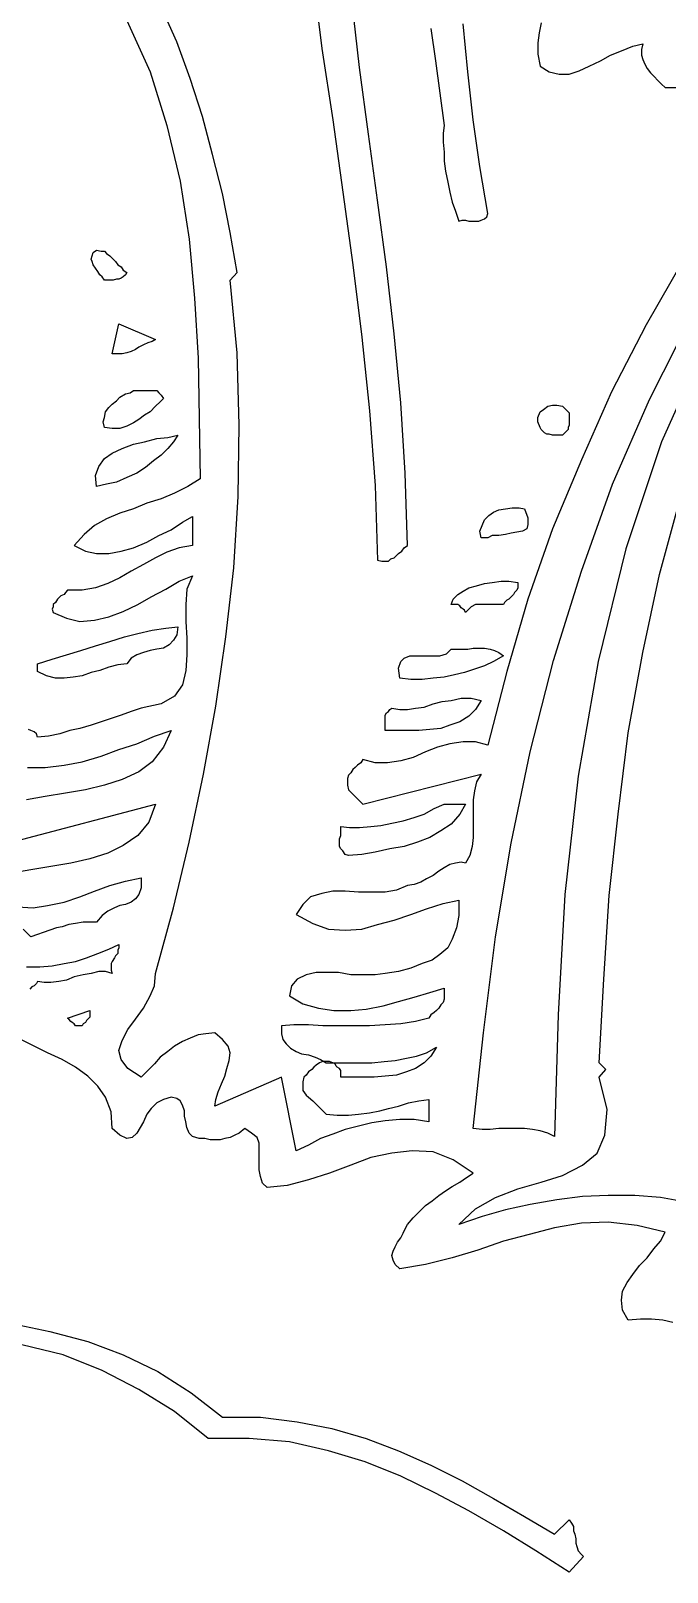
# Model space of a CAD drawing. Extents: x 0.02 to 6.72, y 0.02 to 7.01.
# Drawn here: x 2.311 to 2.882, y 0.211 to 1.594 of the extents above; entities that cross this region are included whole.
import ezdxf

# ---------------------------------------------------------------- set-up
doc = ezdxf.new("R2010")
doc.units = 0
doc.layers.add('1', color=7, linetype='Continuous')

msp = doc.modelspace()

# ---------------------------------------------------------------- linework, layer by layer
for points in [[(2.397, 1.377), (2.396, 1.375), (2.394, 1.373), (2.392, 1.372), (2.39, 1.371), (2.388, 1.371), (2.385, 1.37), (2.383, 1.37), (2.38, 1.37), (2.377, 1.37), (2.375, 1.373), (2.373, 1.375), (2.371, 1.378), (2.369, 1.381), (2.367, 1.384), (2.366, 1.387), (2.365, 1.389), (2.366, 1.392), (2.367, 1.395), (2.37, 1.397), (2.374, 1.396), (2.377, 1.396), (2.379, 1.394), (2.382, 1.392), (2.385, 1.389), (2.387, 1.387), (2.389, 1.384), (2.392, 1.382), (2.394, 1.379), (2.397, 1.377)], [(2.423, 1.317), (2.42, 1.315), (2.416, 1.314), (2.412, 1.312), (2.408, 1.31), (2.405, 1.308), (2.401, 1.306), (2.397, 1.305), (2.393, 1.304), (2.388, 1.304), (2.384, 1.304), (2.39, 1.331), (2.423, 1.317)], [(2.43, 1.264), (2.427, 1.261), (2.423, 1.257), (2.418, 1.252), (2.413, 1.249), (2.408, 1.245), (2.403, 1.242), (2.397, 1.239), (2.391, 1.237), (2.384, 1.237), (2.377, 1.238), (2.376, 1.243), (2.377, 1.247), (2.378, 1.252), (2.381, 1.256), (2.384, 1.259), (2.388, 1.262), (2.391, 1.265), (2.396, 1.268), (2.4, 1.269), (2.403, 1.271), (2.406, 1.271), (2.409, 1.271), (2.412, 1.271), (2.415, 1.271), (2.418, 1.271), (2.421, 1.271), (2.424, 1.271), (2.426, 1.269), (2.428, 1.267), (2.43, 1.264)], [(2.794, 1.251), (2.794, 1.248), (2.794, 1.245), (2.794, 1.243), (2.794, 1.24), (2.793, 1.238), (2.793, 1.236), (2.791, 1.234), (2.79, 1.233), (2.788, 1.231), (2.785, 1.231), (2.782, 1.231), (2.779, 1.231), (2.776, 1.232), (2.774, 1.232), (2.772, 1.233), (2.771, 1.234), (2.769, 1.236), (2.768, 1.238), (2.766, 1.243), (2.766, 1.247), (2.768, 1.252), (2.771, 1.254), (2.775, 1.257), (2.779, 1.258), (2.783, 1.258), (2.788, 1.257), (2.791, 1.254), (2.794, 1.251)], [(2.443, 1.231), (2.439, 1.225), (2.434, 1.219), (2.428, 1.213), (2.421, 1.208), (2.414, 1.202), (2.406, 1.197), (2.397, 1.193), (2.388, 1.189), (2.379, 1.187), (2.37, 1.185), (2.369, 1.195), (2.372, 1.203), (2.377, 1.21), (2.384, 1.215), (2.393, 1.219), (2.403, 1.223), (2.413, 1.225), (2.424, 1.228), (2.434, 1.229), (2.443, 1.231)], [(2.754, 1.165), (2.757, 1.157), (2.757, 1.151), (2.756, 1.147), (2.752, 1.145), (2.747, 1.144), (2.742, 1.143), (2.737, 1.142), (2.731, 1.141), (2.725, 1.141), (2.721, 1.139), (2.715, 1.139), (2.714, 1.145), (2.716, 1.15), (2.718, 1.155), (2.722, 1.159), (2.726, 1.162), (2.731, 1.164), (2.737, 1.165), (2.743, 1.166), (2.749, 1.166), (2.754, 1.165)], [(2.748, 1.099), (2.748, 1.096), (2.748, 1.094), (2.747, 1.092), (2.745, 1.09), (2.744, 1.088), (2.742, 1.086), (2.74, 1.084), (2.738, 1.083), (2.736, 1.081), (2.735, 1.079), (2.731, 1.079), (2.728, 1.079), (2.724, 1.079), (2.72, 1.079), (2.716, 1.079), (2.713, 1.079), (2.71, 1.079), (2.706, 1.077), (2.704, 1.075), (2.701, 1.072), (2.7, 1.074), (2.699, 1.075), (2.697, 1.076), (2.696, 1.078), (2.694, 1.079), (2.692, 1.079), (2.69, 1.079), (2.688, 1.079), (2.69, 1.084), (2.694, 1.088), (2.699, 1.091), (2.704, 1.094), (2.711, 1.096), (2.718, 1.098), (2.725, 1.099), (2.733, 1.1), (2.74, 1.1), (2.748, 1.099)], [(2.397, 1.026), (2.389, 1.025), (2.381, 1.023), (2.373, 1.02), (2.365, 1.018), (2.357, 1.015), (2.349, 1.014), (2.341, 1.013), (2.333, 1.013), (2.325, 1.015), (2.317, 1.019), (2.317, 1.026), (2.33, 1.03), (2.343, 1.034), (2.356, 1.038), (2.369, 1.042), (2.382, 1.046), (2.395, 1.05), (2.407, 1.053), (2.42, 1.056), (2.432, 1.058), (2.443, 1.059), (2.442, 1.052), (2.439, 1.047), (2.435, 1.043), (2.43, 1.04), (2.424, 1.039), (2.418, 1.038), (2.412, 1.036), (2.406, 1.034), (2.401, 1.031), (2.397, 1.026)], [(2.735, 1.033), (2.726, 1.028), (2.718, 1.024), (2.709, 1.021), (2.7, 1.018), (2.691, 1.016), (2.682, 1.014), (2.672, 1.013), (2.662, 1.012), (2.652, 1.012), (2.642, 1.013), (2.641, 1.022), (2.643, 1.028), (2.646, 1.031), (2.651, 1.033), (2.658, 1.033), (2.665, 1.033), (2.672, 1.033), (2.678, 1.033), (2.684, 1.035), (2.688, 1.039), (2.693, 1.039), (2.698, 1.039), (2.703, 1.039), (2.708, 1.04), (2.713, 1.04), (2.718, 1.04), (2.723, 1.039), (2.727, 1.038), (2.731, 1.036), (2.735, 1.033)], [(2.715, 0.993), (2.71, 0.985), (2.704, 0.979), (2.696, 0.974), (2.687, 0.971), (2.679, 0.968), (2.669, 0.967), (2.659, 0.966), (2.649, 0.966), (2.639, 0.966), (2.629, 0.966), (2.629, 0.969), (2.629, 0.972), (2.629, 0.975), (2.629, 0.978), (2.629, 0.98), (2.63, 0.982), (2.632, 0.983), (2.633, 0.985), (2.635, 0.986), (2.642, 0.985), (2.649, 0.985), (2.656, 0.986), (2.664, 0.987), (2.672, 0.99), (2.68, 0.992), (2.688, 0.993), (2.697, 0.995), (2.706, 0.995), (2.715, 0.993)], [(2.701, 0.9), (2.696, 0.891), (2.688, 0.882), (2.679, 0.876), (2.669, 0.87), (2.658, 0.866), (2.646, 0.862), (2.633, 0.86), (2.62, 0.857), (2.608, 0.855), (2.596, 0.854), (2.593, 0.855), (2.591, 0.858), (2.589, 0.86), (2.588, 0.862), (2.588, 0.865), (2.588, 0.869), (2.589, 0.872), (2.589, 0.875), (2.589, 0.877), (2.589, 0.88), (2.597, 0.879), (2.606, 0.879), (2.616, 0.88), (2.625, 0.881), (2.635, 0.883), (2.645, 0.885), (2.655, 0.888), (2.664, 0.891), (2.673, 0.896), (2.682, 0.9), (2.701, 0.9)], [(2.887, 0.435), (2.878, 0.437), (2.868, 0.438), (2.858, 0.438), (2.847, 0.437), (2.842, 0.446), (2.841, 0.455), (2.842, 0.463), (2.846, 0.471), (2.851, 0.478), (2.857, 0.486), (2.864, 0.493), (2.87, 0.501), (2.876, 0.508), (2.88, 0.516), (2.855, 0.522), (2.829, 0.525), (2.805, 0.524), (2.781, 0.52), (2.758, 0.514), (2.735, 0.508), (2.712, 0.5), (2.689, 0.493), (2.665, 0.487), (2.642, 0.483), (2.638, 0.487), (2.636, 0.491), (2.635, 0.495), (2.636, 0.499), (2.638, 0.503), (2.64, 0.507), (2.643, 0.511), (2.645, 0.515), (2.647, 0.519), (2.649, 0.523), (2.654, 0.529), (2.659, 0.534), (2.665, 0.54), (2.671, 0.544), (2.677, 0.549), (2.683, 0.553), (2.689, 0.557), (2.696, 0.561), (2.702, 0.565), (2.708, 0.569), (2.69, 0.581), (2.672, 0.588), (2.653, 0.589), (2.635, 0.587), (2.616, 0.583), (2.598, 0.576), (2.579, 0.569), (2.56, 0.563), (2.541, 0.558), (2.523, 0.556), (2.519, 0.56), (2.517, 0.566), (2.516, 0.572), (2.516, 0.578), (2.516, 0.584), (2.516, 0.59), (2.516, 0.596), (2.514, 0.601), (2.509, 0.605), (2.503, 0.609), (2.498, 0.605), (2.494, 0.603), (2.49, 0.601), (2.485, 0.6), (2.481, 0.599), (2.476, 0.599), (2.472, 0.599), (2.467, 0.6), (2.462, 0.6), (2.456, 0.602), (2.453, 0.605), (2.451, 0.61), (2.45, 0.615), (2.449, 0.62), (2.449, 0.625), (2.447, 0.63), (2.445, 0.634), (2.442, 0.636), (2.437, 0.637), (2.43, 0.635), (2.424, 0.632), (2.419, 0.627), (2.415, 0.622), (2.412, 0.615), (2.409, 0.61), (2.406, 0.605), (2.402, 0.601), (2.397, 0.6), (2.391, 0.603), (2.384, 0.609), (2.383, 0.624), (2.378, 0.637), (2.371, 0.647), (2.362, 0.656), (2.351, 0.664), (2.339, 0.671), (2.326, 0.677), (2.314, 0.683), (2.302, 0.689)], [(2.294, 0.434), (2.328, 0.427), (2.362, 0.418), (2.394, 0.406), (2.425, 0.391), (2.455, 0.372), (2.483, 0.35), (2.517, 0.35), (2.55, 0.346), (2.581, 0.34), (2.612, 0.331), (2.641, 0.32), (2.67, 0.307), (2.698, 0.293), (2.726, 0.277), (2.754, 0.261), (2.781, 0.245), (2.794, 0.258), (2.796, 0.255), (2.798, 0.252), (2.798, 0.248), (2.799, 0.245), (2.8, 0.241), (2.8, 0.237), (2.801, 0.234), (2.802, 0.23), (2.805, 0.227), (2.807, 0.225), (2.794, 0.211), (2.764, 0.23), (2.735, 0.248), (2.704, 0.266), (2.674, 0.282), (2.643, 0.297), (2.611, 0.31), (2.578, 0.32), (2.543, 0.328), (2.507, 0.331), (2.47, 0.331), (2.44, 0.355), (2.408, 0.375), (2.375, 0.392), (2.34, 0.406), (2.303, 0.415)]]:
    msp.add_lwpolyline(points)
at = {"layer": '1'}
for points in [[(2.564, 1.643), (2.572, 1.578), (2.582, 1.514), (2.591, 1.449), (2.6, 1.384), (2.608, 1.319), (2.615, 1.253), (2.62, 1.186), (2.622, 1.119), (2.626, 1.118), (2.629, 1.118), (2.632, 1.118), (2.634, 1.12), (2.637, 1.121), (2.639, 1.123), (2.641, 1.125), (2.644, 1.127), (2.646, 1.13), (2.649, 1.132), (2.647, 1.197), (2.643, 1.26), (2.637, 1.322), (2.63, 1.382), (2.622, 1.442), (2.614, 1.501), (2.606, 1.561), (2.599, 1.622)], [(2.897, 1.389), (2.863, 1.33), (2.832, 1.27), (2.805, 1.209), (2.779, 1.147), (2.757, 1.084), (2.738, 1.019), (2.721, 0.953), (2.71, 0.956), (2.699, 0.956), (2.687, 0.954), (2.676, 0.951), (2.665, 0.947), (2.654, 0.942), (2.643, 0.939), (2.631, 0.937), (2.62, 0.937), (2.609, 0.94), (2.607, 0.937), (2.604, 0.935), (2.602, 0.933), (2.6, 0.931), (2.598, 0.928), (2.596, 0.926), (2.595, 0.923), (2.595, 0.92), (2.595, 0.917), (2.596, 0.913), (2.609, 0.9), (2.715, 0.927), (2.711, 0.92), (2.709, 0.912), (2.708, 0.904), (2.708, 0.896), (2.708, 0.887), (2.708, 0.878), (2.708, 0.87), (2.707, 0.862), (2.705, 0.854), (2.701, 0.847), (2.697, 0.848), (2.692, 0.847), (2.687, 0.846), (2.682, 0.843), (2.677, 0.84), (2.672, 0.836), (2.666, 0.833), (2.661, 0.83), (2.655, 0.828), (2.649, 0.827), (2.639, 0.823), (2.629, 0.821), (2.617, 0.821), (2.605, 0.821), (2.593, 0.822), (2.582, 0.822), (2.572, 0.82), (2.562, 0.817), (2.555, 0.81), (2.549, 0.801), (2.564, 0.793), (2.578, 0.788), (2.593, 0.787), (2.608, 0.788), (2.622, 0.792), (2.637, 0.796), (2.652, 0.801), (2.666, 0.806), (2.681, 0.811), (2.695, 0.814), (2.695, 0.8), (2.693, 0.789), (2.689, 0.779), (2.685, 0.771), (2.678, 0.765), (2.671, 0.76), (2.662, 0.757), (2.652, 0.753), (2.641, 0.75), (2.629, 0.748), (2.62, 0.747), (2.609, 0.747), (2.598, 0.747), (2.587, 0.749), (2.576, 0.749), (2.567, 0.749), (2.558, 0.747), (2.55, 0.743), (2.545, 0.737), (2.543, 0.728), (2.555, 0.721), (2.569, 0.717), (2.583, 0.715), (2.598, 0.715), (2.612, 0.716), (2.627, 0.719), (2.641, 0.723), (2.655, 0.727), (2.669, 0.731), (2.682, 0.735), (2.682, 0.731), (2.682, 0.728), (2.682, 0.725), (2.681, 0.722), (2.679, 0.72), (2.677, 0.717), (2.675, 0.715), (2.673, 0.713), (2.67, 0.711), (2.668, 0.708), (2.656, 0.705), (2.643, 0.703), (2.629, 0.702), (2.615, 0.701), (2.6, 0.701), (2.586, 0.701), (2.573, 0.701), (2.56, 0.702), (2.547, 0.702), (2.536, 0.701), (2.536, 0.694), (2.537, 0.689), (2.54, 0.685), (2.544, 0.681), (2.549, 0.678), (2.554, 0.676), (2.56, 0.675), (2.566, 0.673), (2.571, 0.671), (2.576, 0.668), (2.586, 0.668), (2.597, 0.668), (2.607, 0.668), (2.617, 0.668), (2.628, 0.669), (2.638, 0.67), (2.648, 0.672), (2.657, 0.674), (2.666, 0.677), (2.675, 0.682), (2.67, 0.674), (2.664, 0.668), (2.656, 0.663), (2.648, 0.66), (2.639, 0.657), (2.629, 0.656), (2.619, 0.655), (2.609, 0.655), (2.599, 0.655), (2.589, 0.655), (2.589, 0.657), (2.589, 0.659), (2.589, 0.661), (2.588, 0.663), (2.586, 0.664), (2.585, 0.665), (2.584, 0.667), (2.582, 0.668), (2.579, 0.669), (2.576, 0.669), (2.573, 0.669), (2.57, 0.668), (2.567, 0.666), (2.565, 0.664), (2.563, 0.662), (2.56, 0.66), (2.558, 0.657), (2.556, 0.655), (2.555, 0.651), (2.555, 0.646), (2.555, 0.643), (2.558, 0.639), (2.56, 0.637), (2.564, 0.634), (2.567, 0.631), (2.57, 0.628), (2.573, 0.625), (2.576, 0.622), (2.586, 0.621), (2.596, 0.621), (2.605, 0.622), (2.615, 0.623), (2.624, 0.625), (2.632, 0.627), (2.641, 0.629), (2.65, 0.632), (2.659, 0.634), (2.668, 0.635), (2.668, 0.615), (2.655, 0.617), (2.642, 0.617), (2.629, 0.616), (2.617, 0.614), (2.605, 0.611), (2.593, 0.608), (2.582, 0.604), (2.571, 0.6), (2.56, 0.594), (2.549, 0.589), (2.536, 0.655), (2.476, 0.629), (2.477, 0.635), (2.479, 0.642), (2.482, 0.649), (2.485, 0.656), (2.487, 0.663), (2.489, 0.67), (2.49, 0.677), (2.488, 0.683), (2.483, 0.689), (2.476, 0.695), (2.468, 0.694), (2.461, 0.693), (2.454, 0.69), (2.447, 0.687), (2.44, 0.683), (2.434, 0.678), (2.427, 0.673), (2.422, 0.667), (2.416, 0.661), (2.41, 0.655), (2.398, 0.663), (2.392, 0.671), (2.39, 0.679), (2.393, 0.688), (2.398, 0.698), (2.405, 0.707), (2.412, 0.717), (2.418, 0.728), (2.422, 0.737), (2.423, 0.748), (2.439, 0.807), (2.453, 0.866), (2.466, 0.927), (2.477, 0.988), (2.486, 1.05), (2.493, 1.112), (2.497, 1.176), (2.498, 1.24), (2.496, 1.305), (2.49, 1.37), (2.496, 1.377), (2.49, 1.413), (2.483, 1.448), (2.474, 1.483), (2.465, 1.517), (2.454, 1.551), (2.442, 1.584), (2.427, 1.617)], [(2.397, 1.603), (2.418, 1.557), (2.433, 1.509), (2.445, 1.459), (2.453, 1.407), (2.458, 1.354), (2.461, 1.3), (2.462, 1.246), (2.463, 1.192), (2.452, 1.185), (2.44, 1.179), (2.428, 1.174), (2.415, 1.17), (2.403, 1.165), (2.391, 1.161), (2.379, 1.156), (2.368, 1.15), (2.359, 1.142), (2.35, 1.132), (2.36, 1.127), (2.37, 1.125), (2.381, 1.125), (2.392, 1.127), (2.403, 1.13), (2.415, 1.135), (2.426, 1.141), (2.437, 1.146), (2.447, 1.153), (2.456, 1.158), (2.456, 1.132), (2.444, 1.13), (2.433, 1.126), (2.423, 1.121), (2.412, 1.115), (2.401, 1.109), (2.391, 1.103), (2.38, 1.098), (2.369, 1.094), (2.357, 1.092), (2.344, 1.092), (2.342, 1.09), (2.341, 1.088), (2.338, 1.087), (2.336, 1.085), (2.335, 1.084), (2.333, 1.081), (2.331, 1.079), (2.331, 1.077), (2.33, 1.075), (2.331, 1.072), (2.343, 1.067), (2.355, 1.064), (2.368, 1.065), (2.381, 1.068), (2.394, 1.073), (2.407, 1.079), (2.419, 1.086), (2.432, 1.093), (2.444, 1.1), (2.456, 1.105), (2.451, 1.093), (2.45, 1.079), (2.45, 1.064), (2.451, 1.049), (2.451, 1.034), (2.45, 1.02), (2.447, 1.007), (2.44, 0.997), (2.428, 0.99), (2.41, 0.986), (2.401, 0.983), (2.392, 0.98), (2.383, 0.977), (2.374, 0.974), (2.365, 0.971), (2.355, 0.968), (2.346, 0.966), (2.337, 0.963), (2.327, 0.961), (2.317, 0.96), (2.316, 0.963), (2.314, 0.965), (2.311, 0.966), (2.309, 0.967)], [(2.67, 1.596), (2.674, 1.567), (2.678, 1.538), (2.682, 1.509), (2.681, 1.502), (2.681, 1.494), (2.682, 1.485), (2.682, 1.477), (2.683, 1.468), (2.685, 1.458), (2.687, 1.449), (2.689, 1.44), (2.692, 1.432), (2.695, 1.423), (2.698, 1.424), (2.701, 1.424), (2.704, 1.423), (2.706, 1.423), (2.71, 1.423), (2.713, 1.423), (2.715, 1.424), (2.718, 1.425), (2.72, 1.427), (2.721, 1.43), (2.714, 1.472), (2.708, 1.514), (2.703, 1.557), (2.699, 1.6)], [(2.769, 1.601), (2.767, 1.592), (2.766, 1.583), (2.766, 1.573), (2.768, 1.562), (2.776, 1.557), (2.785, 1.555), (2.794, 1.555), (2.803, 1.558), (2.812, 1.562), (2.822, 1.567), (2.831, 1.572), (2.841, 1.576), (2.851, 1.58), (2.86, 1.582), (2.859, 1.577), (2.859, 1.572), (2.86, 1.568), (2.862, 1.564), (2.864, 1.56), (2.867, 1.556), (2.87, 1.553), (2.874, 1.549), (2.877, 1.546), (2.88, 1.543), (2.907, 1.543)], [(2.919, 1.319), (2.877, 1.225), (2.845, 1.129), (2.82, 1.028), (2.802, 0.925), (2.79, 0.819), (2.784, 0.711), (2.781, 0.602), (2.775, 0.605), (2.768, 0.607), (2.761, 0.608), (2.754, 0.609), (2.746, 0.609), (2.738, 0.609), (2.731, 0.609), (2.723, 0.608), (2.716, 0.608), (2.708, 0.609), (2.717, 0.695), (2.728, 0.781), (2.742, 0.865), (2.759, 0.947), (2.78, 1.029), (2.805, 1.109), (2.833, 1.187), (2.866, 1.263), (2.904, 1.338)], [(2.899, 0.543), (2.876, 0.547), (2.853, 0.549), (2.829, 0.549), (2.806, 0.548), (2.783, 0.545), (2.759, 0.541), (2.737, 0.536), (2.716, 0.53), (2.695, 0.523), (2.71, 0.537), (2.728, 0.547), (2.748, 0.555), (2.769, 0.561), (2.788, 0.567), (2.806, 0.576), (2.819, 0.587), (2.826, 0.603), (2.828, 0.626), (2.821, 0.655), (2.827, 0.662), (2.821, 0.668), (2.825, 0.743), (2.83, 0.818), (2.838, 0.891), (2.847, 0.964), (2.86, 1.036), (2.875, 1.106), (2.894, 1.175)], [(2.308, 0.933), (2.324, 0.933), (2.341, 0.935), (2.357, 0.938), (2.374, 0.943), (2.39, 0.949), (2.406, 0.954), (2.422, 0.961), (2.437, 0.966), (2.43, 0.951), (2.42, 0.938), (2.408, 0.929), (2.393, 0.922), (2.377, 0.917), (2.36, 0.913), (2.342, 0.91), (2.324, 0.907), (2.307, 0.904)], [(2.298, 0.867), (2.423, 0.9), (2.417, 0.884), (2.407, 0.872), (2.394, 0.863), (2.38, 0.856), (2.364, 0.851), (2.347, 0.847), (2.329, 0.844), (2.311, 0.841), (2.294, 0.838)], [(2.299, 0.808), (2.313, 0.807), (2.326, 0.809), (2.341, 0.812), (2.355, 0.817), (2.368, 0.822), (2.382, 0.827), (2.396, 0.831), (2.41, 0.834), (2.41, 0.825), (2.408, 0.819), (2.405, 0.815), (2.401, 0.812), (2.396, 0.81), (2.391, 0.809), (2.386, 0.807), (2.38, 0.804), (2.375, 0.8), (2.37, 0.794), (2.364, 0.794), (2.358, 0.794), (2.351, 0.793), (2.345, 0.792), (2.339, 0.79), (2.334, 0.789), (2.328, 0.787), (2.322, 0.785), (2.317, 0.783), (2.311, 0.781), (2.304, 0.788)], [(2.307, 0.754), (2.319, 0.754), (2.33, 0.755), (2.341, 0.757), (2.351, 0.759), (2.361, 0.762), (2.371, 0.766), (2.381, 0.77), (2.39, 0.774), (2.39, 0.771), (2.389, 0.769), (2.389, 0.766), (2.387, 0.764), (2.386, 0.762), (2.384, 0.759), (2.383, 0.757), (2.383, 0.754), (2.383, 0.751), (2.384, 0.748), (2.378, 0.75), (2.372, 0.75), (2.365, 0.748), (2.358, 0.747), (2.35, 0.745), (2.343, 0.742), (2.336, 0.741), (2.329, 0.74), (2.323, 0.74), (2.317, 0.741), (2.316, 0.739), (2.314, 0.737), (2.312, 0.736), (2.31, 0.734)], [(2.357, 0.701), (2.355, 0.701), (2.353, 0.701), (2.351, 0.701), (2.35, 0.703), (2.348, 0.704), (2.347, 0.705), (2.345, 0.707), (2.344, 0.708), (2.364, 0.715), (2.364, 0.713), (2.364, 0.711), (2.364, 0.709), (2.362, 0.707), (2.361, 0.706), (2.36, 0.704), (2.358, 0.703), (2.357, 0.701)]]:
    msp.add_lwpolyline(points, dxfattribs=at)

doc.saveas('drawing.dxf')
